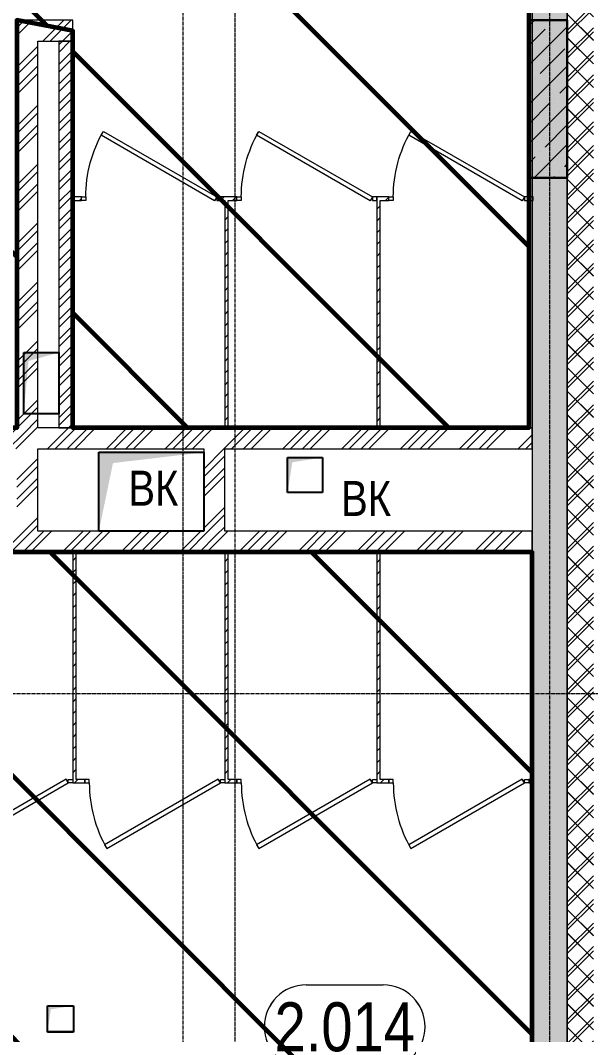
# Model space of a CAD drawing. Header units: millimetres. Extents: x 470010 to 1231400, y -134005 to 421770.
# Drawn here: x 689944 to 693208, y -40961 to -35161 of the extents above; entities that cross this region are included whole.
import ezdxf
from ezdxf.enums import TextEntityAlignment as Align

# ---------------------------------------------------------------- set-up
doc = ezdxf.new("R2010")
doc.units = ezdxf.units.MM
doc.linetypes.add('CENTER2', pattern=[28.575, 19.05, -3.175, 3.175, -3.175])
doc.linetypes.add('HIDDEN2', pattern=[4.7625, 3.175, -1.5875])
doc.layers.get('Defpoints').update_dxf_attribs({"color": 140})
for name, color, linetype, lineweight in [('0) шп потолок', 3, 'Continuous', 60), ('АР_Area', 5, 'Continuous', 5), ('АР_Колонны', 70, 'Continuous', 30), ('АР_Стены ГКЛ', 1, 'Continuous', 15), ('АР_Стены ЖБ', 7, 'Continuous', 35), ('АР_Стены кирпич', 32, 'Continuous', 20), ('АР_Стены ПЕНОблок', 52, 'Continuous', 20), ('АР_Утеплитель', 31, 'Continuous', 0), ('АР_Штриховка', 8, 'Continuous', 0), ('ВК_Шахты', 5, 'Continuous', 9), ('Двери кабины', 252, 'Continuous', 0)]:
    doc.layers.add(name, color=color, linetype=linetype, lineweight=lineweight)
doc.layers.add('РД_Оси_100', color=7, linetype='Continuous', lineweight=0, true_color=0x525252)
doc.styles.add('style1', font='ARIALN.TTF')
pattern_1 = [(45, (602274.53, -216024.5), (-168.3798, 168.3798), []), (45, (602386.78, -216024.5), (-168.3798, 168.3798), [])]
pattern_2 = [(45, (-63444.083, -115658.25), (-33.67596, 33.67596), [])]
pattern_3 = [(45, (-63444.08, -115658.25), (-168.3798, 168.3798), []), (45, (-63331.83, -115658.25), (-168.3798, 168.3798), [])]

# ---------------------------------------------------------------- blocks, each defined once
blk = doc.blocks.new('СОШ_2200_АР_ОСИ_М100_28.05.24')
at = {"layer": 'РД_Оси_100', "color": 251, "linetype": 'CENTER2', "true_color": 0x636466}
for p, q in [((20100, -6155), (20100, 139938.679)), ((29555, 54600), (-5954.958, 54600))]:
    blk.add_line(p, q, dxfattribs=at)
for points in [[(17850, 139938.679), (18000, 139538.679), (18000, -6194.092)], [(18300, -6196.31), (18300, 139538.679), (18450, 139938.679)]]:
    blk.add_lwpolyline(points, dxfattribs=at)
blk = doc.blocks.new('MOK-МаркаПом_овал_ареал')
for p, q in [((-2.75, 3), (2.75, 3)), ((-2.75, -3), (2.75, -3))]:
    blk.add_line(p, q)
for centre, radius, start, end in [((-2.75, 0), 3, 90, 270), ((2.75, 0), 3, 270, 90), ((-3.75, 0), 3.5, 0, 0.00095)]:
    blk.add_arc(centre, radius, start, end)
at = {"color": 0, "style": 'style1'}
blk.add_attdef('АР-ПОМЕЩЕНИЕ:НОМЕР', text='', height=3.5, dxfattribs=at).set_placement((0, 0), align=Align.MIDDLE)
at = {"layer": 'Defpoints', "color": 2, "style": 'style1'}
blk.add_attdef('АР-ПОМЕЩЕНИЕ:НАИМЕНОВАНИЕ', text='', height=1, dxfattribs=at).set_placement((-0.094, -4.814), align=Align.MIDDLE)
blk = doc.blocks.new('A$C9108343f')
at = {"layer": 'АР_Штриховка', "linetype": 'Continuous', "lineweight": 0, "true_color": 0x000000}
h = blk.add_hatch(dxfattribs=at)
h.set_pattern_fill('AR-CONC', color=18, angle=-360, style=0)
h.set_pattern_definition([(50, (-63444.08, -115658.25), (182.18467, -15.93909), [19.05, -209.55]), (355, (-63444.08, -115658.25), (-35.24342, 191.05685), [15.24, -167.64058]), (100.45144, (-63428.9, -115659.58), (146.94125, 175.11775), [16.19001, -178.09024]), (46.1842, (-63444.08, -115607.45), (271.07904, -42.04233), [28.575, -314.325]), (96.63556, (-63421.5, -115610.95), (237.40413, 247.42612), [24.28502, -267.1356]), (351.18415, (-63444.08, -115607.45), (237.40413, 247.42612), [22.85997, -251.45973]), (21, (-63418.68, -115620.15), (151.61439, -102.2652), [19.05, -209.55]), (326, (-63418.68, -115620.15), (61.80203, 184.18797), [15.24, -167.64]), (71.451445, (-63406.05, -115628.67), (213.41642, 81.92277), [16.19001, -178.08994]), (37.5, (-63444.08, -115658.25), (3.088603, 84.555039), [0, -165.608, 0, -170.18, 0, -168.275]), (7.5, (-63444.08, -115658.25), (66.819663, 100.180575), [0, -97.028, 0, -161.798, 0, -64.135]), (327.5, (-63500.725, -115658.25), (135.590595, -5.728744), [0, -63.5, 0, -198.12, 0, -262.89]), (317.5, (-63526.13, -115658.25), (148.12918, 25.42649), [0, -82.55, 0, -131.572, 0, -186.69])])
h.paths.add_polyline_path([(27355, 75330), (27155, 75530), (27155, 40455), (27355, 40455)], flags=0)
h = blk.add_hatch(dxfattribs=at)
h.set_pattern_fill('ANSI37', color=18, scale=30, angle=-360, style=0)
h.set_pattern_definition([(45, (-63444.08, -115658.25), (-67.35192, 67.35192), []), (135, (-63444.08, -115658.25), (-67.35192, -67.35192), [])])
h.paths.add_polyline_path([(27505, 75180), (27355, 75330), (27355, 40455), (27505, 40455)], flags=0)
h = blk.add_hatch(dxfattribs=at)
h.set_pattern_fill('ANSI32', color=18, scale=25, style=0)
h.set_pattern_definition([(45, (-63444.08, -115658.25), (-168.3798, 168.3798), []), (45, (-63331.83, -115658.25), (-168.3798, 168.3798), [])])
h.paths.add_polyline_path([(24205, 62285), (24285, 62255), (24325, 62285), (24325, 62755), (24265, 62815), (24205, 62755)], flags=0)
h.paths.add_polyline_path([(24205, 62875), (24265, 62815), (24325, 62875), (24325, 65085), (24205, 65205)], flags=0)
h = blk.add_hatch(dxfattribs=at)
h.set_pattern_fill('ANSI32', color=18, scale=25, style=0)
h.set_pattern_definition(pattern_3)
h.paths.add_polyline_path([(24205, 65205), (24325, 65085), (24525, 65085), (24525, 65205)], flags=0)
at = {"layer": 'АР_Штриховка', "linetype": 'Continuous', "lineweight": 0, "ltscale": 0.5, "true_color": 0x000000}
h = blk.add_hatch(dxfattribs=at)
h.set_pattern_fill('ANSI31', color=18, scale=25, style=0)
h.set_pattern_definition([(45, (-63444.08, -115658.25), (-56.1266, 56.1266), [])])
h.paths.add_polyline_path([(24445, 62875), (24525, 62875), (24525, 64175), (24445, 64175)], flags=0)
h.paths.add_polyline_path([(24445, 64175), (24525, 64175), (24525, 65085), (24445, 65085)], flags=0)
at = {"layer": 'АР_Штриховка', "linetype": 'Continuous', "lineweight": 0, "true_color": 0x000000}
h = blk.add_hatch(dxfattribs=at)
h.set_pattern_fill('ANSI31', color=18, scale=15, angle=-360, style=0)
h.set_pattern_definition([(45, (-63444.083, -115658.25), (-33.67596, 33.67596), [])])
h.paths.add_polyline_path([(24575, 64175), (24575, 64195), (24525, 64195), (24525, 64175)], flags=0)
h.paths.add_polyline_path([(25375, 64195), (25375, 64175), (25395, 64175), (25408.3, 64180), (25415, 64195)], flags=0)
h.paths.add_polyline_path([(25415, 64195), (25408.3, 64180), (25415, 64175), (25465, 64175), (25465, 64195)], flags=0)
h.paths.add_polyline_path([(26265, 64195), (26285, 64175), (26335, 64175), (26335, 64195)], flags=0)
h.paths.add_polyline_path([(27135, 64195), (27135, 64175), (27160.9, 64175), (27160.9, 64195)], flags=0)
h = blk.add_hatch(dxfattribs=at)
h.set_pattern_fill('ANSI31', color=18, scale=15, style=0)
h.set_pattern_definition(pattern_2)
h.paths.add_polyline_path([(25395, 62875), (25415, 62875), (25415, 64175), (25408.3, 64180), (25395, 64175)], flags=0)
h = blk.add_hatch(dxfattribs=at)
h.set_pattern_fill('ANSI31', color=18, scale=15, style=0)
h.set_pattern_definition(pattern_2)
h.paths.add_polyline_path([(26265, 62875), (26285, 62875), (26285, 64175), (26265, 64195)], flags=0)
h = blk.add_hatch(dxfattribs=at)
h.set_pattern_fill('ANSI32', color=18, scale=25, style=0)
h.set_pattern_definition(pattern_3)
h.paths.add_polyline_path([(22645, 62875), (22615, 62795), (22645, 62755), (24205, 62755), (24265, 62815), (24205, 62875)], flags=0)
h.paths.add_polyline_path([(24325, 62875), (24265, 62815), (24325, 62755), (25274.9, 62755), (25354.9, 62785), (25394.9, 62875)], flags=0)
h.paths.add_polyline_path([(25394.9, 62875), (25354.9, 62785), (25394.9, 62755), (27155, 62755), (27155, 62875)], flags=0)
h = blk.add_hatch(dxfattribs=at)
h.set_pattern_fill('ANSI32', color=18, scale=25, style=0)
h.set_pattern_definition([(45, (-63444.08, -115658.25), (-168.3798, 168.3798), []), (45, (-63331.83, -115658.25), (-168.3798, 168.3798), [])])
h.paths.add_polyline_path([(25274.9, 62285), (25354.9, 62255), (25394.9, 62285), (25394.9, 62755), (25354.9, 62785), (25274.9, 62755)], flags=0)
h = blk.add_hatch(dxfattribs=at)
h.set_pattern_fill('ANSI32', color=18, scale=25, angle=360, style=0)
h.set_pattern_definition([(45, (-63444.08, -115658.25), (-168.3798, 168.3798), []), (45, (-63331.83, -115658.25), (-168.3798, 168.3798), [])])
h.paths.add_polyline_path([(27155, 62165), (27155, 62285), (25394.9, 62285), (25354.9, 62255), (25394.9, 62165)], flags=0)
h.paths.add_polyline_path([(25394.9, 62165), (25354.9, 62255), (25274.9, 62285), (24325, 62285), (24285, 62255), (24325, 62165)], flags=0)
h.paths.add_polyline_path([(24325, 62165), (24285, 62255), (24205, 62285), (23375, 62285), (23335, 62195), (23375, 62165)], flags=0)
h.paths.add_polyline_path([(23255, 62165), (23335, 62195), (23375, 62285), (22645, 62285), (22565, 62255), (22525, 62165)], flags=0)
h.paths.add_polyline_path([(22525, 62165), (22565, 62255), (22525, 62285), (21925, 62285), (21845, 62255), (21805, 62165)], flags=0)
h.paths.add_polyline_path([(21805, 62165), (21845, 62255), (21805, 62285), (19555, 62285), (19555, 62165)], flags=0)
h = blk.add_hatch(dxfattribs=at)
h.set_pattern_fill('ANSI31', color=18, scale=15, style=0)
h.set_pattern_definition(pattern_2)
h.paths.add_polyline_path([(24525, 60845), (24545, 60865), (24545, 62165), (24525, 62165)], flags=0)
h = blk.add_hatch(dxfattribs=at)
h.set_pattern_fill('ANSI31', color=18, scale=15, style=0)
h.set_pattern_definition(pattern_2)
h.paths.add_polyline_path([(25395, 60845), (25415, 60865), (25415, 62165), (25395, 62165)], flags=0)
h = blk.add_hatch(dxfattribs=at)
h.set_pattern_fill('ANSI31', color=18, scale=15, style=0)
h.set_pattern_definition(pattern_2)
h.paths.add_polyline_path([(26265, 60845), (26285, 60865), (26285, 62165), (26265, 62165)], flags=0)
h = blk.add_hatch(dxfattribs=at)
h.set_pattern_fill('ANSI31', color=18, scale=15, style=0)
h.set_pattern_definition([(45, (-63444.083, -115658.25), (-33.67596, 33.67596), [])])
h.paths.add_polyline_path([(23725, 60845), (23725, 60865), (23655, 60865), (23655, 60845)], flags=0)
h.paths.add_polyline_path([(24545, 60865), (24525, 60845), (24595, 60845), (24595, 60865)], flags=0)
h.paths.add_polyline_path([(25415, 60865), (25395, 60845), (25465, 60845), (25465, 60865)], flags=0)
h.paths.add_polyline_path([(26285, 60865), (26265, 60845), (26335, 60845), (26335, 60865)], flags=0)
h.paths.add_polyline_path([(27135, 60865), (27135, 60845), (27160.9, 60845), (27160.9, 60865)], flags=0)
at = {"color": 18, "linetype": 'Continuous', "true_color": 0x000000}
for p, q in [((24245, 62955), (24245, 63305)), ((24245, 63305), (24445, 63305)), ((24245, 62955), (24245, 63305)), ((24245, 63305), (24445, 63305)), ((24445, 63305), (24445, 62955)), ((24445, 63305), (24445, 62955)), ((24445, 62955), (24245, 62955)), ((24445, 62955), (24245, 62955)), ((24674.9, 62285), (24674.9, 62735)), ((24674.9, 62735), (25274.9, 62735)), ((24674.9, 62285), (24674.9, 62735)), ((24674.9, 62735), (25274.9, 62735)), ((25274.9, 62735), (25274.9, 62285)), ((25274.9, 62735), (25274.9, 62285)), ((25755, 62505.6), (25755, 62705.6)), ((25755, 62705.6), (25955, 62705.6)), ((25755, 62505.6), (25755, 62705.6)), ((25755, 62705.6), (25955, 62705.6)), ((25955, 62705.6), (25955, 62505.6)), ((25955, 62705.6), (25955, 62505.6)), ((25955, 62505.6), (25755, 62505.6)), ((25955, 62505.6), (25755, 62505.6)), ((25274.9, 62285), (24674.9, 62285)), ((25274.9, 62285), (24674.9, 62285)), ((24380, 59420.9), (24380, 59570.9)), ((24380, 59570.9), (24530, 59570.9)), ((24380, 59420.9), (24380, 59570.9)), ((24380, 59570.9), (24530, 59570.9)), ((24530, 59570.9), (24530, 59420.9)), ((24530, 59570.9), (24530, 59420.9)), ((24530, 59420.9), (24380, 59420.9)), ((24530, 59420.9), (24380, 59420.9))]:
    blk.add_line(p, q, dxfattribs=at)
for points in [[(24245, 62955), (24245, 63305), (24271.9, 63257.2), (24445, 63305)], [(24245, 62955), (24245, 63305), (24271.9, 63257.2), (24445, 63305)], [(24674.9, 62285), (24674.9, 62735), (24755.7, 62673.5), (25274.9, 62735)], [(24674.9, 62285), (24674.9, 62735), (24755.7, 62673.5), (25274.9, 62735)], [(25755, 62505.6), (25755, 62705.6), (25781.9, 62678.3), (25955, 62705.6)], [(25755, 62505.6), (25755, 62705.6), (25781.9, 62678.3), (25955, 62705.6)], [(24380, 59420.9), (24380, 59570.9), (24400.2, 59550.4), (24530, 59570.9)], [(24380, 59420.9), (24380, 59570.9), (24400.2, 59550.4), (24530, 59570.9)]]:
    blk.add_solid(points, dxfattribs=at)
at = {"layer": '0) шп потолок'}
for points in [[(19565, 66305), (24525, 66305), (24525, 67485), (27135, 67529.7), (27135, 62875), (24525, 62875), (24525, 65145), (24205, 65205), (24205, 62875), (22645, 62875), (22645, 65205), (19565, 65205)], [(23649.7, 59055), (27155, 59055), (27155, 62165), (23649.7, 62165)]]:
    blk.add_lwpolyline(points, close=True, dxfattribs=at)
at = {"layer": 'АР_Колонны', "color": 18, "linetype": 'HIDDEN2', "lineweight": 25, "true_color": 0x000000}
for p, q in [((27135, 65205), (27355, 65205)), ((27135, 64305), (27135, 65205)), ((27355, 65205), (27355, 64305)), ((27355, 64305), (27135, 64305))]:
    blk.add_line(p, q, dxfattribs=at)
at = {"layer": 'АР_Колонны', "color": 18, "linetype": 'Continuous', "lineweight": 15, "true_color": 0x000000}
for p, q in [((27355, 65205), (27135, 65205)), ((27135, 65205), (27135, 64305)), ((27355, 65205), (27135, 65205)), ((27135, 65205), (27135, 64305)), ((27355, 64305), (27355, 65205)), ((27355, 64305), (27355, 65205)), ((27135, 64305), (27355, 64305)), ((27135, 64305), (27355, 64305))]:
    blk.add_line(p, q, dxfattribs=at)
at = {"layer": 'АР_Стены ГКЛ', "color": 18, "linetype": 'Continuous', "lineweight": 15, "true_color": 0x000000}
for p, q in [((24575, 64195), (24525, 64195)), ((24525, 64195), (24525, 64175)), ((24525, 64175), (24575, 64175)), ((24575, 64175), (24575, 64195)), ((25375, 64195), (25375, 64175)), ((25415, 64195), (25375, 64195)), ((25375, 64175), (25395, 64175)), ((25395, 64175), (25395, 62875)), ((25465, 64195), (25415, 64195)), ((25415, 64175), (25465, 64175)), ((25415, 62875), (25415, 64175)), ((25465, 64175), (25465, 64195)), ((26335, 64195), (26265, 64195)), ((26265, 64195), (26265, 62875)), ((26285, 64175), (26335, 64175)), ((26285, 62875), (26285, 64175)), ((26335, 64175), (26335, 64195)), ((27135, 64195), (27135, 64175)), ((27160.9, 64195), (27135, 64195)), ((27135, 64175), (27160.9, 64175)), ((27160.9, 64175), (27160.9, 64195)), ((25395, 62875), (25415, 62875)), ((26265, 62875), (26285, 62875)), ((24545, 62165), (24525, 62165)), ((24525, 62165), (24525, 60845)), ((24545, 60865), (24545, 62165)), ((25415, 62165), (25395, 62165)), ((25395, 62165), (25395, 60845)), ((25415, 60865), (25415, 62165)), ((26285, 62165), (26265, 62165)), ((26265, 62165), (26265, 60845)), ((26285, 60865), (26285, 62165)), ((24525, 60845), (24595, 60845)), ((24595, 60865), (24545, 60865)), ((24595, 60845), (24595, 60865)), ((25395, 60845), (25465, 60845)), ((25465, 60865), (25415, 60865)), ((25465, 60845), (25465, 60865)), ((26265, 60845), (26335, 60845)), ((26335, 60865), (26285, 60865)), ((26335, 60845), (26335, 60865)), ((27135, 60865), (27135, 60845)), ((27160.9, 60865), (27135, 60865)), ((27135, 60845), (27160.9, 60845)), ((27160.9, 60845), (27160.9, 60865))]:
    blk.add_line(p, q, dxfattribs=at)
at = {"layer": 'АР_Стены ЖБ', "color": 18, "linetype": 'Continuous', "lineweight": 30, "true_color": 0x000000}
for p, q in [((27355, 65205), (27135, 65205)), ((27135, 65205), (27135, 64305)), ((27355, 64305), (27355, 65205)), ((27135, 64305), (27355, 64305))]:
    blk.add_line(p, q, dxfattribs=at)
at = {"layer": 'АР_Стены кирпич', "color": 18, "linetype": 'Continuous', "lineweight": 20, "true_color": 0x000000}
for p, q in [((24525, 65205), (24205, 65205)), ((24525, 65085), (24525, 65205)), ((24325, 62875), (24325, 65085)), ((24325, 65085), (24525, 65085)), ((25394.9, 62875), (24325, 62875)), ((27155, 62875), (25394.9, 62875)), ((27155, 62755), (27155, 62875)), ((24325, 62755), (25274.9, 62755)), ((24325, 62285), (24325, 62755)), ((25274.9, 62755), (25274.9, 62285)), ((25394.9, 62755), (27155, 62755)), ((25394.9, 62285), (25394.9, 62755)), ((25274.9, 62285), (24325, 62285)), ((27155, 62285), (25394.9, 62285)), ((27155, 62165), (27155, 62285)), ((23375, 62165), (24325, 62165)), ((24325, 62165), (25394.9, 62165)), ((25394.9, 62165), (27155, 62165))]:
    blk.add_line(p, q, dxfattribs=at)
at = {"layer": 'АР_Стены ПЕНОблок', "color": 18, "linetype": 'Continuous', "lineweight": 20, "true_color": 0x000000}
for p, q in [((27155, 75530), (27155, 40455)), ((27355, 40455), (27355, 75330)), ((24525, 65085), (24445, 65085)), ((24445, 65085), (24445, 64175)), ((24525, 64175), (24525, 65085)), ((24445, 64175), (24445, 62875)), ((24525, 62875), (24525, 64175)), ((24445, 62875), (24525, 62875))]:
    blk.add_line(p, q, dxfattribs=at)
at = {"layer": 'АР_Утеплитель', "color": 18, "linetype": 'Continuous', "lineweight": 0, "true_color": 0x000000}
blk.add_line((27355, 75330), (27355, 40455), dxfattribs=at)
at = {"layer": 'АР_Штриховка', "color": 18, "linetype": 'Continuous', "lineweight": 5, "true_color": 0x000000}
for p, q in [((27135, 65172.4), (27167.6, 65205)), ((27135, 64947.9), (27355, 65167.9)), ((27135, 65060.1), (27228.4, 65153.6)), ((27256.5, 65181.7), (27256.5, 65181.7)), ((27200.4, 64901), (27340.7, 65041.3)), ((27135, 64723.4), (27355, 64943.4)), ((27135, 64835.6), (27144.3, 64844.9)), ((27172.3, 64873), (27172.3, 64873)), ((27312.6, 64788.8), (27355, 64831.1)), ((27135, 64611.1), (27256.5, 64732.6)), ((27284.6, 64760.7), (27284.6, 64760.7)), ((27135, 64498.8), (27355, 64718.8)), ((27228.4, 64480.1), (27355, 64606.6)), ((27165.6, 64305), (27355, 64494.3)), ((27200.4, 64452), (27200.4, 64452)), ((27135, 64386.6), (27172.3, 64423.9)), ((27340.7, 64367.8), (27355, 64382.1)), ((27312.6, 64339.8), (27312.6, 64339.8)), ((27277.9, 64305), (27284.6, 64311.7))]:
    blk.add_line(p, q, dxfattribs=at)
at = {"layer": 'Двери кабины', "color": 18, "linetype": 'Continuous', "lineweight": 0, "true_color": 0x000000}
for points in [[(25350, 64195), (25337.5, 64173.3), (24687.9, 64548.3), (24700.4, 64570)], [(26240, 64195), (26227.5, 64173.3), (25577.9, 64548.3), (25590.4, 64570)], [(27110, 64195), (27097.5, 64173.3), (26447.9, 64548.3), (26460.4, 64570)], [(24600, 64175), (24575, 64175), (24575, 64195), (24600, 64195)], [(25350, 64175), (25375, 64175), (25375, 64195), (25350, 64195)], [(25490, 64175), (25465, 64175), (25465, 64195), (25490, 64195)], [(26240, 64175), (26265, 64175), (26265, 64195), (26240, 64195)], [(26360, 64175), (26335, 64175), (26335, 64195), (26360, 64195)], [(27110, 64175), (27135, 64175), (27135, 64195), (27110, 64195)], [(24500, 60845), (24487.5, 60866.7), (23837.9, 60491.7), (23850.4, 60470)], [(24500, 60865), (24525, 60865), (24525, 60845), (24500, 60845)], [(24620, 60865), (24595, 60865), (24595, 60845), (24620, 60845)], [(25370, 60845), (25357.5, 60866.7), (24707.9, 60491.7), (24720.4, 60470)], [(25370, 60865), (25395, 60865), (25395, 60845), (25370, 60845)], [(25490, 60865), (25465, 60865), (25465, 60845), (25490, 60845)], [(26240, 60845), (26227.5, 60866.7), (25577.9, 60491.7), (25590.4, 60470)], [(26240, 60865), (26265, 60865), (26265, 60845), (26240, 60845)], [(26360, 60865), (26335, 60865), (26335, 60845), (26360, 60845)], [(27110, 60845), (27097.5, 60866.7), (26447.9, 60491.7), (26460.4, 60470)], [(27110, 60865), (27135, 60865), (27135, 60845), (27110, 60845)]]:
    blk.add_lwpolyline(points, close=True, dxfattribs=at)
at = {"layer": 'Двери кабины', "color": 18, "linetype": 'Continuous', "lineweight": 0, "true_color": 0x000000, "extrusion": (0, 0, -1)}
for centre in [(-25350, 64195), (-26240, 64195), (-27110, 64195)]:
    blk.add_arc(centre, 750, 0, 30, dxfattribs=at)
at = {"layer": 'Двери кабины', "color": 18, "linetype": 'Continuous', "lineweight": 0, "true_color": 0x000000}
for centre in [(25370, 60845), (26240, 60845), (27110, 60845)]:
    blk.add_arc(centre, 750, 180, 210, dxfattribs=at)
at = {"layer": 'АР_Area', "color": 18, "linetype": 'Continuous', "lineweight": 15, "true_color": 0x000000, "xscale": 80, "yscale": 80, "zscale": 80}
blk.add_blockref('MOK-МаркаПом_овал_ареал', (26081.9, 59450.6), dxfattribs=at).add_auto_attribs({'АР-ПОМЕЩЕНИЕ:НОМЕР': '2.014', 'АР-ПОМЕЩЕНИЕ:НАИМЕНОВАНИЕ': 'санузел для девочек (начальная школа)'})
at = {"layer": 'РД_Оси_100'}
blk.add_blockref('СОШ_2200_АР_ОСИ_М100_28.05.24', (7155, 6755), dxfattribs=at)
at = {"layer": 'Defpoints', "color": 18, "true_color": 0x000000, "style": 'style1'}
for p in [(143949.3, 316089.1), (143975, 281639.5), (143890.4, 273244.7), (143840, 264276.8), (143967.8, 254892.4), (12252, 104178.1), (12382.6, 96023.1)]:
    blk.add_attdef('АР-ПОМЕЩЕНИЕ:НАИМЕНОВАНИЕ', text='', height=100, dxfattribs=at).set_placement(p, align=Align.MIDDLE)
at = {"layer": 'Defpoints', "color": 18, "true_color": 0x000000, "style": 'style1', "flags": 8}
for p in [(143951.3, 279099.1), (143848.3, 269251.1), (143875.3, 260094.2), (144049.7, 250824.7), (163419.3, 238153.4), (155897.5, 237966), (183037.2, 237966), (143342.9, 237876.2)]:
    blk.add_attdef('АР-ПОМЕЩЕНИЕ:НАИМЕНОВАНИЕ', text='', height=100, dxfattribs=at).set_placement(p, align=Align.MIDDLE)
at = {"layer": 'ВК_Шахты', "color": 18, "true_color": 0x000000, "style": 'style1'}
for p in [(24843.5, 62429.8), (26060.8, 62371.1)]:
    blk.add_text('ВК', height=200, dxfattribs=at).set_placement(p)

msp = doc.modelspace()

# ---------------------------------------------------------------- hatches: boundary and pattern name
at = {"layer": '0) шп потолок', "true_color": 0xf26722}
h = msp.add_hatch(dxfattribs=at)
h.set_pattern_fill('ANSI31', color=30, scale=333, angle=90)
h.paths.add_polyline_path([(685283.57, -34061.242), (690243.57, -34061.242), (690243.57, -32881.242), (692853.57, -32836.56), (692853.57, -37491.242), (690243.57, -37491.242), (690243.57, -35221.242), (689923.57, -35161.242), (689923.57, -37491.242), (688363.57, -37491.242), (688363.57, -35161.243), (685283.57, -35161.242)])
h = msp.add_hatch(dxfattribs=at)
h.set_pattern_fill('ANSI31', color=30, scale=333, angle=90)
h.paths.add_polyline_path([(689298.824, -40127.242), (689298.824, -39741.242), (685283.57, -39741.242), (685283.57, -40951.242), (685283.57, -40961.242), (685283.57, -41311.242), (689298.824, -41311.242)])
h.paths.add_polyline_path([(692853.57, -40961.242), (692873.57, -40961.242), (692873.57, -39521.242), (692853.57, -39521.242), (692853.57, -39501.242), (692873.57, -39501.242), (692873.57, -38201.242), (689373.57, -38201.242), (689373.57, -39521.242), (689368.348, -41311.242), (692853.57, -41311.242)])
at = {"layer": 'АР_Штриховка', "linetype": 'Continuous', "lineweight": 0, "true_color": 0x000000}
h = msp.add_hatch(dxfattribs=at)
h.set_pattern_fill('AR-CONC', color=18, angle=-360, style=0)
h.set_pattern_definition([(50, (602274.53, -216024.49), (182.18467, -15.93909), [19.05, -209.55]), (355, (602274.53, -216024.5), (-35.24342, 191.05685), [15.24, -167.64058]), (100.45144, (602289.71, -216025.82), (146.94125, 175.11775), [16.19001, -178.09024]), (46.1842, (602274.53, -215973.7), (271.07904, -42.04233), [28.575, -314.325]), (96.63556, (602297.12, -215977.2), (237.40413, 247.42612), [24.28502, -267.1356]), (351.18415, (602274.53, -215973.7), (237.40413, 247.42612), [22.85997, -251.45973]), (21, (602299.93, -215986.39), (151.61439, -102.2652), [19.05, -209.55]), (326, (602299.93, -215986.4), (61.80203, 184.18797), [15.24, -167.64]), (71.451445, (602312.56, -215994.91), (213.41642, 81.92277), [16.19001, -178.08994]), (37.5, (602274.53, -216024.49), (3.088603, 84.555039), [0, -165.608, 0, -170.18, 0, -168.275]), (7.5, (602274.53, -216024.49), (66.819663, 100.180575), [0, -97.028, 0, -161.798, 0, -64.135]), (327.5, (602217.89, -216024.49), (135.590595, -5.728744), [0, -63.5, 0, -198.12, 0, -262.89]), (317.5, (602192.49, -216024.49), (148.12918, 25.42649), [0, -82.55, 0, -131.572, 0, -186.69])])
h.paths.add_polyline_path([(693073.57, -25036.238), (692873.57, -24836.238), (692873.57, -59911.242), (693073.57, -59911.242)], flags=0)
h = msp.add_hatch(dxfattribs=at)
h.set_pattern_fill('ANSI37', color=18, scale=30, angle=-360, style=0)
h.set_pattern_definition([(45, (602274.53, -216024.49), (-67.35192, 67.35192), []), (135, (602274.53, -216024.49), (-67.35192, -67.35192), [])])
h.paths.add_polyline_path([(693223.57, -25186.238), (693073.57, -25036.238), (693073.57, -59911.242), (693223.57, -59911.242)], flags=0)
h = msp.add_hatch(dxfattribs=at)
h.set_pattern_fill('ANSI32', color=18, scale=25, style=0)
h.set_pattern_definition([(45, (602274.53, -216024.5), (-168.3798, 168.3798), []), (45, (602386.78, -216024.5), (-168.3798, 168.3798), [])])
h.paths.add_polyline_path([(689923.57, -38081.242), (690003.57, -38111.242), (690043.57, -38081.242), (690043.57, -37611.242), (689983.57, -37551.242), (689923.57, -37611.242)], flags=0)
h.paths.add_polyline_path([(689923.57, -37491.242), (689983.57, -37551.242), (690043.57, -37491.242), (690043.57, -35281.242), (689923.57, -35161.242)], flags=0)
h = msp.add_hatch(dxfattribs=at)
h.set_pattern_fill('ANSI32', color=18, scale=25, style=0)
h.set_pattern_definition(pattern_1)
h.paths.add_polyline_path([(689923.57, -35161.242), (690043.57, -35281.242), (690243.57, -35281.242), (690243.57, -35161.242)], flags=0)
at = {"layer": 'АР_Штриховка', "linetype": 'Continuous', "lineweight": 0, "ltscale": 0.5, "true_color": 0x000000}
h = msp.add_hatch(dxfattribs=at)
h.set_pattern_fill('ANSI31', color=18, scale=25, style=0)
h.set_pattern_definition([(45, (602274.53, -216024.49), (-56.1266, 56.1266), [])])
h.paths.add_polyline_path([(690163.57, -37491.242), (690243.57, -37491.242), (690243.57, -36191.242), (690163.57, -36191.242)], flags=0)
h.paths.add_polyline_path([(690163.57, -36191.242), (690243.57, -36191.242), (690243.57, -35281.242), (690163.57, -35281.242)], flags=0)
at = {"layer": 'АР_Штриховка', "linetype": 'Continuous', "lineweight": 0, "true_color": 0x000000}
h = msp.add_hatch(dxfattribs=at)
h.set_pattern_fill('ANSI32', color=18, scale=25, style=0)
h.set_pattern_definition(pattern_1)
h.paths.add_polyline_path([(688363.57, -37491.242), (688333.57, -37571.242), (688363.57, -37611.242), (689923.57, -37611.242), (689983.57, -37551.242), (689923.57, -37491.242)], flags=0)
h.paths.add_polyline_path([(690043.57, -37491.242), (689983.57, -37551.242), (690043.57, -37611.242), (690993.51, -37611.242), (691073.51, -37581.242), (691113.51, -37491.242)], flags=0)
h.paths.add_polyline_path([(691113.51, -37491.242), (691073.51, -37581.242), (691113.51, -37611.242), (692873.57, -37611.242), (692873.57, -37491.242)], flags=0)
h = msp.add_hatch(dxfattribs=at)
h.set_pattern_fill('ANSI32', color=18, scale=25, style=0)
h.set_pattern_definition([(45, (602274.53, -216024.5), (-168.3798, 168.3798), []), (45, (602386.78, -216024.5), (-168.3798, 168.3798), [])])
h.paths.add_polyline_path([(690993.51, -38081.242), (691073.51, -38111.242), (691113.51, -38081.242), (691113.51, -37611.242), (691073.51, -37581.242), (690993.51, -37611.242)], flags=0)
h = msp.add_hatch(dxfattribs=at)
h.set_pattern_fill('ANSI32', color=18, scale=25, angle=360, style=0)
h.set_pattern_definition([(45, (602274.53, -216024.5), (-168.3798, 168.3798), []), (45, (602386.78, -216024.5), (-168.3798, 168.3798), [])])
h.paths.add_polyline_path([(692873.57, -38201.242), (692873.57, -38081.242), (691113.51, -38081.242), (691073.51, -38111.242), (691113.51, -38201.242)], flags=0)
h.paths.add_polyline_path([(691113.51, -38201.242), (691073.51, -38111.242), (690993.51, -38081.242), (690043.57, -38081.242), (690003.57, -38111.242), (690043.57, -38201.242)], flags=0)
h.paths.add_polyline_path([(690043.57, -38201.242), (690003.57, -38111.242), (689923.57, -38081.242), (689093.57, -38081.242), (689053.57, -38171.242), (689093.57, -38201.242)], flags=0)
h.paths.add_polyline_path([(688973.57, -38201.242), (689053.57, -38171.242), (689093.57, -38081.242), (688363.57, -38081.242), (688283.57, -38111.242), (688243.57, -38201.242)], flags=0)
h.paths.add_polyline_path([(688243.57, -38201.242), (688283.57, -38111.242), (688243.57, -38081.242), (687643.57, -38081.242), (687563.57, -38111.242), (687523.57, -38201.242)], flags=0)
h.paths.add_polyline_path([(687523.57, -38201.242), (687563.57, -38111.242), (687523.57, -38081.242), (685273.57, -38081.242), (685273.57, -38201.242)], flags=0)

# ---------------------------------------------------------------- linework, layer by layer
at = {"color": 18, "linetype": 'Continuous', "true_color": 0x000000}
for p, q in [((689963.57, -37411.242), (689963.57, -37061.242)), ((689963.57, -37061.242), (690163.57, -37061.242)), ((689963.57, -37411.242), (689963.57, -37061.242)), ((689963.57, -37061.242), (690163.57, -37061.242)), ((690163.57, -37061.242), (690163.57, -37411.242)), ((690163.57, -37061.242), (690163.57, -37411.242)), ((690163.57, -37411.242), (689963.57, -37411.242)), ((690163.57, -37411.242), (689963.57, -37411.242)), ((690393.51, -38081.242), (690393.51, -37631.242)), ((690393.51, -37631.242), (690993.51, -37631.242)), ((690393.51, -38081.242), (690393.51, -37631.242)), ((690393.51, -37631.242), (690993.51, -37631.242)), ((690993.51, -37631.242), (690993.51, -38081.242)), ((690993.51, -37631.242), (690993.51, -38081.242)), ((691473.57, -37860.659), (691473.57, -37660.659)), ((691473.57, -37660.659), (691673.57, -37660.659)), ((691473.57, -37860.659), (691473.57, -37660.659)), ((691473.57, -37660.659), (691673.57, -37660.659)), ((691673.57, -37660.659), (691673.57, -37860.659)), ((691673.57, -37660.659), (691673.57, -37860.659)), ((691673.57, -37860.659), (691473.57, -37860.659)), ((691673.57, -37860.659), (691473.57, -37860.659)), ((690993.51, -38081.242), (690393.51, -38081.242)), ((690993.51, -38081.242), (690393.51, -38081.242)), ((690098.57, -40945.369), (690098.57, -40795.369)), ((690098.57, -40795.369), (690248.57, -40795.369)), ((690098.57, -40945.369), (690098.57, -40795.369)), ((690098.57, -40795.369), (690248.57, -40795.369)), ((690248.57, -40795.369), (690248.57, -40945.369)), ((690248.57, -40795.369), (690248.57, -40945.369)), ((690248.57, -40945.369), (690098.57, -40945.369)), ((690248.57, -40945.369), (690098.57, -40945.369))]:
    msp.add_line(p, q, dxfattribs=at)
for points in [[(689963.57, -37411.242), (689963.57, -37061.242), (689990.5, -37109.044), (690163.57, -37061.242)], [(689963.57, -37411.242), (689963.57, -37061.242), (689990.5, -37109.044), (690163.57, -37061.242)], [(690393.51, -38081.242), (690393.51, -37631.242), (690474.299, -37692.702), (690993.51, -37631.242)], [(690393.51, -38081.242), (690393.51, -37631.242), (690474.299, -37692.702), (690993.51, -37631.242)], [(691473.57, -37860.659), (691473.57, -37660.659), (691500.5, -37687.974), (691673.57, -37660.659)], [(691473.57, -37860.659), (691473.57, -37660.659), (691500.5, -37687.974), (691673.57, -37660.659)]]:
    msp.add_solid(points, dxfattribs=at)
at = {"layer": '0) шп потолок'}
for points in [[(685283.57, -34061.242), (690243.57, -34061.242), (690243.57, -32881.242), (692853.57, -32836.56), (692853.57, -37491.242), (690243.57, -37491.242), (690243.57, -35221.242), (689923.57, -35161.242), (689923.57, -37491.242), (688363.57, -37491.242), (688363.57, -35161.243), (685283.57, -35161.242)], [(689368.348, -41311.242), (692873.57, -41311.242), (692873.57, -38201.242), (689368.348, -38201.242)]]:
    msp.add_lwpolyline(points, close=True, dxfattribs=at)
at = {"layer": 'АР_Колонны', "color": 18, "linetype": 'HIDDEN2', "lineweight": 25, "true_color": 0x000000}
for p, q in [((692853.57, -35161.242), (693073.57, -35161.242)), ((692853.57, -36061.242), (692853.57, -35161.242)), ((693073.57, -35161.242), (693073.57, -36061.242)), ((693073.57, -36061.242), (692853.57, -36061.242))]:
    msp.add_line(p, q, dxfattribs=at)
at = {"layer": 'АР_Колонны', "color": 18, "linetype": 'Continuous', "lineweight": 15, "true_color": 0x000000}
for p, q in [((693073.57, -35161.242), (692853.57, -35161.242)), ((692853.57, -35161.242), (692853.57, -36061.242)), ((693073.57, -35161.242), (692853.57, -35161.242)), ((692853.57, -35161.242), (692853.57, -36061.242)), ((693073.57, -36061.242), (693073.57, -35161.242)), ((693073.57, -36061.242), (693073.57, -35161.242)), ((692853.57, -36061.242), (693073.57, -36061.242)), ((692853.57, -36061.242), (693073.57, -36061.242))]:
    msp.add_line(p, q, dxfattribs=at)
at = {"layer": 'АР_Стены ГКЛ', "color": 18, "linetype": 'Continuous', "lineweight": 15, "true_color": 0x000000}
for p, q in [((690293.57, -36171.242), (690243.57, -36171.242)), ((690243.57, -36171.242), (690243.57, -36191.242)), ((690293.57, -36191.242), (690293.57, -36171.242)), ((692853.57, -36171.242), (692853.57, -36191.242)), ((692879.546, -36171.242), (692853.57, -36171.242)), ((692879.546, -36191.242), (692879.546, -36171.242)), ((690243.57, -36191.242), (690293.57, -36191.242)), ((692853.57, -36191.242), (692879.546, -36191.242)), ((691113.57, -37491.242), (691133.57, -37491.242)), ((691983.57, -37491.242), (692003.57, -37491.242)), ((692853.57, -39501.242), (692853.57, -39521.242)), ((692879.546, -39501.242), (692853.57, -39501.242)), ((692853.57, -39521.242), (692879.546, -39521.242)), ((692879.546, -39521.242), (692879.546, -39501.242))]:
    msp.add_line(p, q, dxfattribs=at)
at = {"layer": 'АР_Стены ЖБ', "color": 18, "linetype": 'Continuous', "lineweight": 30, "true_color": 0x000000}
for p, q in [((693073.57, -35161.242), (692853.57, -35161.242)), ((692853.57, -35161.242), (692853.57, -36061.242)), ((693073.57, -36061.242), (693073.57, -35161.242)), ((692853.57, -36061.242), (693073.57, -36061.242))]:
    msp.add_line(p, q, dxfattribs=at)
at = {"layer": 'АР_Стены кирпич', "color": 18, "linetype": 'Continuous', "lineweight": 20, "true_color": 0x000000}
for p, q in [((690243.57, -35161.242), (689923.57, -35161.242)), ((690243.57, -35281.242), (690243.57, -35161.242)), ((690043.57, -37491.242), (690043.57, -35281.242)), ((690043.57, -35281.242), (690243.57, -35281.242)), ((691113.51, -37491.242), (690043.57, -37491.242)), ((692873.57, -37491.242), (691113.51, -37491.242)), ((692873.57, -37611.242), (692873.57, -37491.242)), ((690043.57, -37611.242), (690993.51, -37611.242)), ((690043.57, -38081.242), (690043.57, -37611.242)), ((690993.51, -37611.242), (690993.51, -38081.242)), ((691113.51, -37611.242), (692873.57, -37611.242)), ((691113.51, -38081.242), (691113.51, -37611.242)), ((690993.51, -38081.242), (690043.57, -38081.242)), ((692873.57, -38081.242), (691113.51, -38081.242)), ((692873.57, -38201.242), (692873.57, -38081.242)), ((689093.57, -38201.242), (690043.57, -38201.242)), ((691113.51, -38201.242), (692873.57, -38201.242))]:
    msp.add_line(p, q, dxfattribs=at)
at = {"layer": 'АР_Стены ПЕНОблок', "color": 18, "linetype": 'Continuous', "lineweight": 20, "true_color": 0x000000}
for p, q in [((692873.57, -24836.238), (692873.57, -59911.242)), ((693073.57, -59911.242), (693073.57, -25036.238)), ((690243.57, -35281.242), (690163.57, -35281.242)), ((690163.57, -35281.242), (690163.57, -36191.242)), ((690243.57, -36191.242), (690243.57, -35281.242)), ((690163.57, -36191.242), (690163.57, -37491.242)), ((690243.57, -37491.242), (690243.57, -36191.242)), ((690163.57, -37491.242), (690243.57, -37491.242))]:
    msp.add_line(p, q, dxfattribs=at)
at = {"layer": 'АР_Утеплитель', "color": 18, "linetype": 'Continuous', "lineweight": 0, "true_color": 0x000000}
msp.add_line((693073.57, -25036.238), (693073.57, -59911.242), dxfattribs=at)
at = {"layer": 'АР_Штриховка', "color": 18, "linetype": 'Continuous', "lineweight": 5, "true_color": 0x000000}
for p, q in [((692853.57, -35193.877), (692886.205, -35161.242)), ((692853.57, -35418.383), (693073.57, -35198.383)), ((692853.57, -35306.13), (692947.053, -35212.647)), ((692918.989, -35465.217), (693059.306, -35324.901)), ((692853.57, -35642.89), (693073.57, -35422.89)), ((692853.57, -35530.637), (692862.863, -35521.344)), ((693031.243, -35577.47), (693073.57, -35535.143)), ((692853.57, -35755.143), (692975.116, -35633.597)), ((692853.57, -35867.396), (693073.57, -35647.396)), ((692947.053, -35886.167), (693073.57, -35759.649)), ((692884.23, -36061.242), (693073.57, -35871.903)), ((692853.57, -35979.649), (692890.926, -35942.293)), ((693059.306, -35998.42), (693073.57, -35984.156)), ((692996.484, -36061.242), (693003.179, -36054.546))]:
    msp.add_line(p, q, dxfattribs=at)

# ---------------------------------------------------------------- block references
msp.add_blockref('A$C9108343f', (665718.612, -100366.242))
at = {"layer": 'АР_Area', "color": 18, "linetype": 'Continuous', "lineweight": 15, "true_color": 0x000000, "xscale": 80, "yscale": 80, "zscale": 80}
msp.add_blockref('MOK-МаркаПом_овал_ареал', (691800.503, -40915.672), dxfattribs=at).add_auto_attribs({'АР-ПОМЕЩЕНИЕ:НОМЕР': '2.014', 'АР-ПОМЕЩЕНИЕ:НАИМЕНОВАНИЕ': 'санузел для девочек (начальная школа)'})
at = {"layer": 'РД_Оси_100'}
msp.add_blockref('СОШ_2200_АР_ОСИ_М100_28.05.24', (672873.57, -93611.242), dxfattribs=at)

# ---------------------------------------------------------------- texts
at = {"layer": 'ВК_Шахты', "color": 18, "true_color": 0x000000, "style": 'style1'}
for p in [(690562.158, -37936.447), (691779.406, -37995.14)]:
    msp.add_text('ВК', height=200, dxfattribs=at).set_placement(p)

doc.saveas('drawing.dxf')
